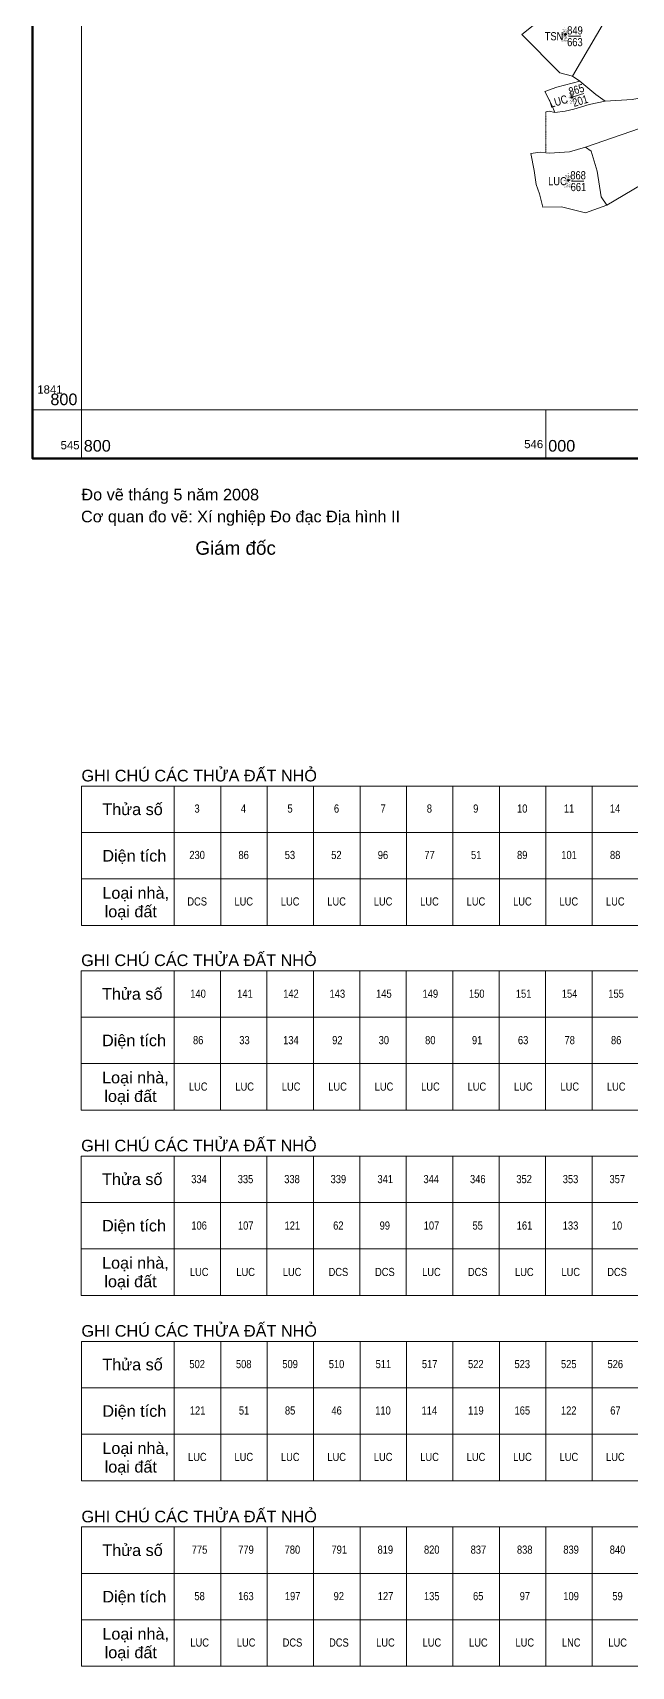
# Model space of a CAD drawing. Header units: metres. Extents: x 545779 to 547235, y 1841259 to 1843294.
# Drawn here: x 545779 to 546037, y 1841259 to 1841962 of the extents above; entities that cross this region are included whole.
import ezdxf
from ezdxf.enums import TextEntityAlignment as Align

# ---------------------------------------------------------------- set-up
doc = ezdxf.new("R2010")
doc.units = ezdxf.units.M
doc.header["$MEASUREMENT"] = 0
doc.linetypes.add('DGN Style 1', pattern=[0.09648, 0, -0.09648])
for name, color, linetype, lineweight in [('Level 10', 7, 'Continuous', 0), ('Level 11', 7, 'Continuous', 0), ('Level 13', 7, 'Continuous', 0), ('Level 15', 7, 'Continuous', 0), ('Level 24', 7, 'Continuous', 0), ('Level 31', 7, 'Continuous', 0), ('Level 56', 7, 'Continuous', 0), ('Level 59', 7, 'Continuous', 0), ('Level 60', 7, 'Continuous', 0), ('Level 61', 7, 'Continuous', 0)]:
    doc.layers.add(name, color=color, linetype=linetype, lineweight=lineweight)
doc.styles.add('Style-VHarial', font='VHarial.shx')
doc.styles.add('Style-Vnarial', font='Vnarial.shx')
doc.styles.add('Style-vnarialNarrowI', font='vnarialNarrowI.shx')
doc.styles.add('Style-Vntimei', font='Vntimei.shx')

# ---------------------------------------------------------------- blocks, each defined once
blk = doc.blocks.new('123')
at = {"color": 0, "linetype": 'ByBlock', "lineweight": -2, "flags": 128}
blk.add_lwpolyline([(0, -20), (1400, -20), (1400, -80), (0, -80), (0, -20)], close=True, dxfattribs=at)
for points in [[(40, -20), (40, -80)], [(60, -20), (60, -80)], [(80, -20), (80, -80)], [(100, -20), (100, -80)], [(120, -20), (120, -80)], [(140, -20), (140, -80)], [(160, -20), (160, -80)], [(180, -20), (180, -80)], [(200, -20), (200, -80)], [(220, -20), (220, -80)], [(0, -40), (1400, -40)], [(0, -60), (1400, -60)]]:
    blk.add_lwpolyline(points, dxfattribs=at)
at = {"color": 0, "linetype": 'ByBlock', "lineweight": -2, "style": 'Style-VHarial'}
blk.add_text('Ghi chó c¸c thöa ®Êt nhá', height=5, dxfattribs=at).set_placement((0, -18))
at = {"color": 0, "linetype": 'ByBlock', "lineweight": -2, "style": 'Style-Vnarial'}
for s, p in [('Thöa sè', (9, -30)), ('DiÖn tÝch', (9, -50)), ('Lo¹i nhµ,', (9, -66)), ('lo¹i ®Êt', (10, -74))]:
    blk.add_text(s, height=5, dxfattribs=at).set_placement(p, align=Align.MIDDLE_LEFT)
blk = doc.blocks.new('N_THUA_2')
at = {"layer": 'Level 13', "color": 230, "linetype": 'Continuous', "lineweight": 0, "style": 'Style-vnarialNarrowI'}
for s, p in [('3', (0.099781, -0.01001)), ('230', (0.124692, -20.01001)), ('DCS', (0.146523, -40.01001))]:
    blk.add_text(s, height=3.49998, dxfattribs=at).set_placement(p, align=Align.MIDDLE_CENTER)
blk = doc.blocks.new('N_THUA_4')
at = {"layer": 'Level 13', "color": 230, "linetype": 'Continuous', "lineweight": 0, "style": 'Style-vnarialNarrowI'}
for s, p in [('4', (0.087697, -0.01001)), ('86', (0.163927, -20.01001)), ('LUC', (0.194291, -40.01001))]:
    blk.add_text(s, height=3.49998, dxfattribs=at).set_placement(p, align=Align.MIDDLE_CENTER)
blk = doc.blocks.new('N_THUA_6')
at = {"layer": 'Level 13', "color": 230, "linetype": 'Continuous', "lineweight": 0, "style": 'Style-vnarialNarrowI'}
for s, p in [('5', (0.139127, -0.01001)), ('53', (0.094633, -20.01001)), ('LUC', (0.194291, -40.01001))]:
    blk.add_text(s, height=3.49998, dxfattribs=at).set_placement(p, align=Align.MIDDLE_CENTER)
blk = doc.blocks.new('N_THUA_8')
at = {"layer": 'Level 13', "color": 230, "linetype": 'Continuous', "lineweight": 0, "style": 'Style-vnarialNarrowI'}
for s, p in [('6', (0.159075, -0.01001)), ('52', (0.102964, -20.01001)), ('LUC', (0.194291, -40.01001))]:
    blk.add_text(s, height=3.49998, dxfattribs=at).set_placement(p, align=Align.MIDDLE_CENTER)
blk = doc.blocks.new('N_THUA_10')
at = {"layer": 'Level 13', "color": 230, "linetype": 'Continuous', "lineweight": 0, "style": 'Style-vnarialNarrowI'}
for s, p in [('7', (0.22957, -0.01001)), ('96', (0.163927, -20.01001)), ('LUC', (0.194291, -40.01001))]:
    blk.add_text(s, height=3.49998, dxfattribs=at).set_placement(p, align=Align.MIDDLE_CENTER)
blk = doc.blocks.new('N_THUA_12')
at = {"layer": 'Level 13', "color": 230, "linetype": 'Continuous', "lineweight": 0, "style": 'Style-vnarialNarrowI'}
for s, p in [('8', (0.158527, -0.01001)), ('77', (0.234422, -20.01001)), ('LUC', (0.194291, -40.01001))]:
    blk.add_text(s, height=3.49998, dxfattribs=at).set_placement(p, align=Align.MIDDLE_CENTER)
blk = doc.blocks.new('N_THUA_14')
at = {"layer": 'Level 13', "color": 230, "linetype": 'Continuous', "lineweight": 0, "style": 'Style-vnarialNarrowI'}
for s, p in [('9', (0.123586, -0.01001)), ('51', (0.29984, -20.01001)), ('LUC', (0.194291, -40.01001))]:
    blk.add_text(s, height=3.49998, dxfattribs=at).set_placement(p, align=Align.MIDDLE_CENTER)
blk = doc.blocks.new('N_THUA_16')
at = {"layer": 'Level 13', "color": 230, "linetype": 'Continuous', "lineweight": 0, "style": 'Style-vnarialNarrowI'}
for s, p in [('10', (0.11984, -0.01001)), ('89', (0.128438, -20.01001)), ('LUC', (0.194291, -40.01001))]:
    blk.add_text(s, height=3.49998, dxfattribs=at).set_placement(p, align=Align.MIDDLE_CENTER)
blk = doc.blocks.new('N_THUA_18')
at = {"layer": 'Level 13', "color": 230, "linetype": 'Continuous', "lineweight": 0, "style": 'Style-vnarialNarrowI'}
for s, p in [('11', (0.29984, -0.01001)), ('101', (0.294692, -20.01001)), ('LUC', (0.194291, -40.01001))]:
    blk.add_text(s, height=3.49998, dxfattribs=at).set_placement(p, align=Align.MIDDLE_CENTER)
blk = doc.blocks.new('N_THUA_22')
at = {"layer": 'Level 13', "color": 230, "linetype": 'Continuous', "lineweight": 0, "style": 'Style-vnarialNarrowI'}
for s, p in [('14', (0.092549, -0.01001)), ('88', (0.153379, -20.01001)), ('LUC', (0.194291, -40.01001))]:
    blk.add_text(s, height=3.49998, dxfattribs=at).set_placement(p, align=Align.MIDDLE_CENTER)
blk = doc.blocks.new('N_THUA_207')
at = {"layer": 'Level 13', "color": 230, "linetype": 'Continuous', "lineweight": 0, "style": 'Style-vnarialNarrowI'}
for s, p in [('140', (0.134692, -0.01001)), ('86', (0.173927, -20.01001)), ('LUC', (0.204291, -40.01001))]:
    blk.add_text(s, height=3.49998, dxfattribs=at).set_placement(p, align=Align.MIDDLE_CENTER)
blk = doc.blocks.new('N_THUA_209')
at = {"layer": 'Level 13', "color": 230, "linetype": 'Continuous', "lineweight": 0, "style": 'Style-vnarialNarrowI'}
for s, p in [('141', (0.304692, -0.01001)), ('33', (0.104633, -20.01001)), ('LUC', (0.204291, -40.01001))]:
    blk.add_text(s, height=3.49998, dxfattribs=at).set_placement(p, align=Align.MIDDLE_CENTER)
blk = doc.blocks.new('N_THUA_211')
at = {"layer": 'Level 13', "color": 230, "linetype": 'Continuous', "lineweight": 0, "style": 'Style-vnarialNarrowI'}
for s, p in [('142', (0.117816, -0.01001)), ('134', (0.107401, -20.01001)), ('LUC', (0.204291, -40.01001))]:
    blk.add_text(s, height=3.49998, dxfattribs=at).set_placement(p, align=Align.MIDDLE_CENTER)
blk = doc.blocks.new('N_THUA_213')
at = {"layer": 'Level 13', "color": 230, "linetype": 'Continuous', "lineweight": 0, "style": 'Style-vnarialNarrowI'}
for s, p in [('143', (0.109485, -0.01001)), ('92', (0.112964, -20.01001)), ('LUC', (0.204291, -40.01001))]:
    blk.add_text(s, height=3.49998, dxfattribs=at).set_placement(p, align=Align.MIDDLE_CENTER)
blk = doc.blocks.new('N_THUA_216')
at = {"layer": 'Level 13', "color": 230, "linetype": 'Continuous', "lineweight": 0, "style": 'Style-vnarialNarrowI'}
for s, p in [('145', (0.138831, -0.01001)), ('30', (0.12984, -20.01001)), ('LUC', (0.204291, -40.01001))]:
    blk.add_text(s, height=3.49998, dxfattribs=at).set_placement(p, align=Align.MIDDLE_CENTER)
blk = doc.blocks.new('N_THUA_221')
at = {"layer": 'Level 13', "color": 230, "linetype": 'Continuous', "lineweight": 0, "style": 'Style-vnarialNarrowI'}
for s, p in [('149', (0.14329, -0.01001)), ('80', (0.12984, -20.01001)), ('LUC', (0.204291, -40.01001))]:
    blk.add_text(s, height=3.49998, dxfattribs=at).set_placement(p, align=Align.MIDDLE_CENTER)
blk = doc.blocks.new('N_THUA_223')
at = {"layer": 'Level 13', "color": 230, "linetype": 'Continuous', "lineweight": 0, "style": 'Style-vnarialNarrowI'}
for s, p in [('150', (0.134692, -0.01001)), ('91', (0.30984, -20.01001)), ('LUC', (0.204291, -40.01001))]:
    blk.add_text(s, height=3.49998, dxfattribs=at).set_placement(p, align=Align.MIDDLE_CENTER)
blk = doc.blocks.new('N_THUA_225')
at = {"layer": 'Level 13', "color": 230, "linetype": 'Continuous', "lineweight": 0, "style": 'Style-vnarialNarrowI'}
for s, p in [('151', (0.304692, -0.01001)), ('63', (0.104633, -20.01001)), ('LUC', (0.204291, -40.01001))]:
    blk.add_text(s, height=3.49998, dxfattribs=at).set_placement(p, align=Align.MIDDLE_CENTER)
blk = doc.blocks.new('N_THUA_229')
at = {"layer": 'Level 13', "color": 230, "linetype": 'Continuous', "lineweight": 0, "style": 'Style-vnarialNarrowI'}
for s, p in [('154', (0.107401, -0.01001)), ('78', (0.163379, -20.01001)), ('LUC', (0.204291, -40.01001))]:
    blk.add_text(s, height=3.49998, dxfattribs=at).set_placement(p, align=Align.MIDDLE_CENTER)
blk = doc.blocks.new('N_THUA_231')
at = {"layer": 'Level 13', "color": 230, "linetype": 'Continuous', "lineweight": 0, "style": 'Style-vnarialNarrowI'}
for s, p in [('155', (0.138831, -0.01001)), ('86', (0.173927, -20.01001)), ('LUC', (0.204291, -40.01001))]:
    blk.add_text(s, height=3.49998, dxfattribs=at).set_placement(p, align=Align.MIDDLE_CENTER)
blk = doc.blocks.new('N_THUA_464')
at = {"layer": 'Level 13', "color": 230, "linetype": 'Continuous', "lineweight": 0, "style": 'Style-vnarialNarrowI'}
for s, p in [('334', (0.107401, -0.02001)), ('106', (0.168779, -20.02001)), ('LUC', (0.204291, -40.02001))]:
    blk.add_text(s, height=3.49998, dxfattribs=at).set_placement(p, align=Align.MIDDLE_CENTER)
blk = doc.blocks.new('N_THUA_466')
at = {"layer": 'Level 13', "color": 230, "linetype": 'Continuous', "lineweight": 0, "style": 'Style-vnarialNarrowI'}
for s, p in [('335', (0.138831, -0.02001)), ('107', (0.239274, -20.02001)), ('LUC', (0.204291, -40.02001))]:
    blk.add_text(s, height=3.49998, dxfattribs=at).set_placement(p, align=Align.MIDDLE_CENTER)
blk = doc.blocks.new('N_THUA_470')
at = {"layer": 'Level 13', "color": 230, "linetype": 'Continuous', "lineweight": 0, "style": 'Style-vnarialNarrowI'}
for s, p in [('338', (0.168231, -0.02001)), ('121', (0.304692, -20.02001)), ('LUC', (0.204291, -40.02001))]:
    blk.add_text(s, height=3.49998, dxfattribs=at).set_placement(p, align=Align.MIDDLE_CENTER)
blk = doc.blocks.new('N_THUA_472')
at = {"layer": 'Level 13', "color": 230, "linetype": 'Continuous', "lineweight": 0, "style": 'Style-vnarialNarrowI'}
for s, p in [('339', (0.14329, -0.02001)), ('62', (0.112964, -20.02001)), ('DCS', (0.156523, -40.02001))]:
    blk.add_text(s, height=3.49998, dxfattribs=at).set_placement(p, align=Align.MIDDLE_CENTER)
blk = doc.blocks.new('N_THUA_475')
at = {"layer": 'Level 13', "color": 230, "linetype": 'Continuous', "lineweight": 0, "style": 'Style-vnarialNarrowI'}
for s, p in [('341', (0.304692, -0.02001)), ('99', (0.138438, -20.02001)), ('DCS', (0.156523, -40.02001))]:
    blk.add_text(s, height=3.49998, dxfattribs=at).set_placement(p, align=Align.MIDDLE_CENTER)
blk = doc.blocks.new('N_THUA_479')
at = {"layer": 'Level 13', "color": 230, "linetype": 'Continuous', "lineweight": 0, "style": 'Style-vnarialNarrowI'}
for s, p in [('344', (0.107401, -0.02001)), ('107', (0.239274, -20.02001)), ('LUC', (0.204291, -40.02001))]:
    blk.add_text(s, height=3.49998, dxfattribs=at).set_placement(p, align=Align.MIDDLE_CENTER)
blk = doc.blocks.new('N_THUA_482')
at = {"layer": 'Level 13', "color": 230, "linetype": 'Continuous', "lineweight": 0, "style": 'Style-vnarialNarrowI'}
for s, p in [('346', (0.168779, -0.02001)), ('55', (0.143979, -20.02001)), ('DCS', (0.156523, -40.02001))]:
    blk.add_text(s, height=3.49998, dxfattribs=at).set_placement(p, align=Align.MIDDLE_CENTER)
blk = doc.blocks.new('N_THUA_489')
at = {"layer": 'Level 13', "color": 230, "linetype": 'Continuous', "lineweight": 0, "style": 'Style-vnarialNarrowI'}
for s, p in [('352', (0.117816, -0.02001)), ('161', (0.304692, -20.02001)), ('LUC', (0.204291, -40.02001))]:
    blk.add_text(s, height=3.49998, dxfattribs=at).set_placement(p, align=Align.MIDDLE_CENTER)
blk = doc.blocks.new('N_THUA_491')
at = {"layer": 'Level 13', "color": 230, "linetype": 'Continuous', "lineweight": 0, "style": 'Style-vnarialNarrowI'}
for s, p in [('353', (0.109485, -0.02001)), ('133', (0.109485, -20.02001)), ('LUC', (0.204291, -40.02001))]:
    blk.add_text(s, height=3.49998, dxfattribs=at).set_placement(p, align=Align.MIDDLE_CENTER)
blk = doc.blocks.new('N_THUA_496')
at = {"layer": 'Level 13', "color": 230, "linetype": 'Continuous', "lineweight": 0, "style": 'Style-vnarialNarrowI'}
for s, p in [('357', (0.239274, -0.02001)), ('10', (0.12984, -20.02001)), ('DCS', (0.156523, -40.02001))]:
    blk.add_text(s, height=3.49998, dxfattribs=at).set_placement(p, align=Align.MIDDLE_CENTER)
blk = doc.blocks.new('N_THUA_698')
at = {"layer": 'Level 13', "color": 230, "linetype": 'Continuous', "lineweight": 0, "style": 'Style-vnarialNarrowI'}
for s, p in [('502', (0.077816, -0.02001)), ('121', (0.264692, -20.02001)), ('LUC', (0.164291, -40.02001))]:
    blk.add_text(s, height=3.49998, dxfattribs=at).set_placement(p, align=Align.MIDDLE_CENTER)
blk = doc.blocks.new('N_THUA_705')
at = {"layer": 'Level 13', "color": 230, "linetype": 'Continuous', "lineweight": 0, "style": 'Style-vnarialNarrowI'}
for s, p in [('508', (0.128231, -0.02001)), ('51', (0.26984, -20.02001)), ('LUC', (0.164291, -40.02001))]:
    blk.add_text(s, height=3.49998, dxfattribs=at).set_placement(p, align=Align.MIDDLE_CENTER)
blk = doc.blocks.new('N_THUA_707')
at = {"layer": 'Level 13', "color": 230, "linetype": 'Continuous', "lineweight": 0, "style": 'Style-vnarialNarrowI'}
for s, p in [('509', (0.10329, -0.02001)), ('85', (0.103979, -20.02001)), ('LUC', (0.164291, -40.02001))]:
    blk.add_text(s, height=3.49998, dxfattribs=at).set_placement(p, align=Align.MIDDLE_CENTER)
blk = doc.blocks.new('N_THUA_709')
at = {"layer": 'Level 13', "color": 230, "linetype": 'Continuous', "lineweight": 0, "style": 'Style-vnarialNarrowI'}
for s, p in [('510', (0.094692, -0.02001)), ('46', (0.133927, -20.02001)), ('LUC', (0.164291, -40.02001))]:
    blk.add_text(s, height=3.49998, dxfattribs=at).set_placement(p, align=Align.MIDDLE_CENTER)
blk = doc.blocks.new('N_THUA_711')
at = {"layer": 'Level 13', "color": 230, "linetype": 'Continuous', "lineweight": 0, "style": 'Style-vnarialNarrowI'}
for s, p in [('511', (0.264692, -0.02001)), ('110', (0.094692, -20.02001)), ('LUC', (0.164291, -40.02001))]:
    blk.add_text(s, height=3.49998, dxfattribs=at).set_placement(p, align=Align.MIDDLE_CENTER)
blk = doc.blocks.new('N_THUA_716')
at = {"layer": 'Level 13', "color": 230, "linetype": 'Continuous', "lineweight": 0, "style": 'Style-vnarialNarrowI'}
for s, p in [('517', (0.199274, -0.02001)), ('114', (0.067401, -20.02001)), ('LUC', (0.164291, -40.02001))]:
    blk.add_text(s, height=3.49998, dxfattribs=at).set_placement(p, align=Align.MIDDLE_CENTER)
blk = doc.blocks.new('N_THUA_722')
at = {"layer": 'Level 13', "color": 230, "linetype": 'Continuous', "lineweight": 0, "style": 'Style-vnarialNarrowI'}
for s, p in [('522', (0.077816, -0.02001)), ('119', (0.10329, -20.02001)), ('LUC', (0.164291, -40.02001))]:
    blk.add_text(s, height=3.49998, dxfattribs=at).set_placement(p, align=Align.MIDDLE_CENTER)
blk = doc.blocks.new('N_THUA_724')
at = {"layer": 'Level 13', "color": 230, "linetype": 'Continuous', "lineweight": 0, "style": 'Style-vnarialNarrowI'}
for s, p in [('523', (0.069485, -0.02001)), ('165', (0.098831, -20.02001)), ('LUC', (0.164291, -40.02001))]:
    blk.add_text(s, height=3.49998, dxfattribs=at).set_placement(p, align=Align.MIDDLE_CENTER)
blk = doc.blocks.new('N_THUA_727')
at = {"layer": 'Level 13', "color": 230, "linetype": 'Continuous', "lineweight": 0, "style": 'Style-vnarialNarrowI'}
for s, p in [('525', (0.098831, -0.02001)), ('122', (0.077816, -20.02001)), ('LUC', (0.164291, -40.02001))]:
    blk.add_text(s, height=3.49998, dxfattribs=at).set_placement(p, align=Align.MIDDLE_CENTER)
blk = doc.blocks.new('N_THUA_729')
at = {"layer": 'Level 13', "color": 230, "linetype": 'Continuous', "lineweight": 0, "style": 'Style-vnarialNarrowI'}
for s, p in [('526', (0.128779, -0.02001)), ('67', (0.204422, -20.02001)), ('LUC', (0.164291, -40.02001))]:
    blk.add_text(s, height=3.49998, dxfattribs=at).set_placement(p, align=Align.MIDDLE_CENTER)
blk = doc.blocks.new('N_THUA_1016')
at = {"layer": 'Level 13', "color": 230, "linetype": 'Continuous', "lineweight": 0, "style": 'Style-vnarialNarrowI'}
for s, p in [('775', (0.108831, -0.05001)), ('58', (0.133379, -20.05001)), ('LUC', (0.174291, -40.05001))]:
    blk.add_text(s, height=3.49998, dxfattribs=at).set_placement(p, align=Align.MIDDLE_CENTER)
blk = doc.blocks.new('N_THUA_1021')
at = {"layer": 'Level 13', "color": 230, "linetype": 'Continuous', "lineweight": 0, "style": 'Style-vnarialNarrowI'}
for s, p in [('779', (0.11329, -0.05001)), ('163', (0.079485, -20.05001)), ('LUC', (0.174291, -40.05001))]:
    blk.add_text(s, height=3.49998, dxfattribs=at).set_placement(p, align=Align.MIDDLE_CENTER)
blk = doc.blocks.new('N_THUA_1023')
at = {"layer": 'Level 13', "color": 230, "linetype": 'Continuous', "lineweight": 0, "style": 'Style-vnarialNarrowI'}
for s, p in [('780', (0.104692, -0.05001)), ('197', (0.209274, -20.05001)), ('DCS', (0.126523, -40.05001))]:
    blk.add_text(s, height=3.49998, dxfattribs=at).set_placement(p, align=Align.MIDDLE_CENTER)
blk = doc.blocks.new('N_THUA_1030')
at = {"layer": 'Level 13', "color": 230, "linetype": 'Continuous', "lineweight": 0, "style": 'Style-vnarialNarrowI'}
for s, p in [('791', (0.274692, -0.05001)), ('92', (0.082964, -20.05001)), ('DCS', (0.126523, -40.05001))]:
    blk.add_text(s, height=3.49998, dxfattribs=at).set_placement(p, align=Align.MIDDLE_CENTER)
blk = doc.blocks.new('N_THUA_1056')
at = {"layer": 'Level 13', "color": 230, "linetype": 'Continuous', "lineweight": 0, "style": 'Style-vnarialNarrowI'}
for s, p in [('819', (0.11329, -0.05001)), ('127', (0.209274, -20.05001)), ('LUC', (0.174291, -40.05001))]:
    blk.add_text(s, height=3.49998, dxfattribs=at).set_placement(p, align=Align.MIDDLE_CENTER)
blk = doc.blocks.new('N_THUA_1058')
at = {"layer": 'Level 13', "color": 230, "linetype": 'Continuous', "lineweight": 0, "style": 'Style-vnarialNarrowI'}
for s, p in [('820', (0.104692, -0.05001)), ('135', (0.108831, -20.05001)), ('LUC', (0.174291, -40.05001))]:
    blk.add_text(s, height=3.49998, dxfattribs=at).set_placement(p, align=Align.MIDDLE_CENTER)
blk = doc.blocks.new('N_THUA_1076')
at = {"layer": 'Level 13', "color": 230, "linetype": 'Continuous', "lineweight": 0, "style": 'Style-vnarialNarrowI'}
for s, p in [('837', (0.209274, -0.05001)), ('65', (0.113979, -20.05001)), ('LUC', (0.174291, -40.05001))]:
    blk.add_text(s, height=3.49998, dxfattribs=at).set_placement(p, align=Align.MIDDLE_CENTER)
blk = doc.blocks.new('N_THUA_1078')
at = {"layer": 'Level 13', "color": 230, "linetype": 'Continuous', "lineweight": 0, "style": 'Style-vnarialNarrowI'}
for s, p in [('838', (0.138231, -0.05001)), ('97', (0.214422, -20.05001)), ('LUC', (0.174291, -40.05001))]:
    blk.add_text(s, height=3.49998, dxfattribs=at).set_placement(p, align=Align.MIDDLE_CENTER)
blk = doc.blocks.new('N_THUA_1080')
at = {"layer": 'Level 13', "color": 230, "linetype": 'Continuous', "lineweight": 0, "style": 'Style-vnarialNarrowI'}
for s, p in [('839', (0.11329, -0.05001)), ('109', (0.11329, -20.05001)), ('LNC', (0.174291, -40.05001))]:
    blk.add_text(s, height=3.49998, dxfattribs=at).set_placement(p, align=Align.MIDDLE_CENTER)
blk = doc.blocks.new('N_THUA_1082')
at = {"layer": 'Level 13', "color": 230, "linetype": 'Continuous', "lineweight": 0, "style": 'Style-vnarialNarrowI'}
for s, p in [('840', (0.104692, -0.05001)), ('59', (0.108438, -20.05001)), ('LUC', (0.174291, -40.05001))]:
    blk.add_text(s, height=3.49998, dxfattribs=at).set_placement(p, align=Align.MIDDLE_CENTER)
blk = doc.blocks.new('N_THUA_1098')
at = {"layer": 'Level 13', "color": 230, "linetype": 'Continuous', "lineweight": 13, "flags": 128}
blk.add_lwpolyline([(-2.84, 0), (2.48, 0)], dxfattribs=at)
at = {"layer": 'Level 13', "color": 230, "linetype": 'Continuous', "lineweight": 0, "style": 'Style-vnarialNarrowI'}
blk.add_text('TSN ', height=3.49998, dxfattribs=at).set_placement((-3.939324, -0.00001), align=Align.MIDDLE_RIGHT)
blk.add_text('849', height=3.49998, dxfattribs=at).set_placement((-0.03671, 0.78), align=Align.CENTER)
blk.add_text('663', height=3.49998, dxfattribs=at).set_placement((-0.070515, -0.78002), align=Align.TOP_CENTER)
blk = doc.blocks.new('N_THUA_1119')
at = {"layer": 'Level 13', "color": 230, "linetype": 'Continuous', "lineweight": 13, "flags": 128}
blk.add_lwpolyline([(-2.875423, -0.003086), (2.540172, 0.00057)], dxfattribs=at)
at = {"layer": 'Level 13', "color": 230, "linetype": 'Continuous', "lineweight": 0, "style": 'Style-vnarialNarrowI'}
blk.add_text('LUC ', height=3.499973, rotation=359.999999, dxfattribs=at).set_placement((-3.778081, 0.001863), align=Align.MIDDLE_RIGHT)
blk.add_text('865', height=3.499973, rotation=359.999999, dxfattribs=at).set_placement((-0.046767, 0.780097), align=Align.CENTER)
blk.add_text('201', height=3.499973, rotation=359.999999, dxfattribs=at).set_placement((0.135294, -0.779048), align=Align.TOP_CENTER)
blk = doc.blocks.new('N_THUA_1122')
at = {"layer": 'Level 13', "color": 230, "linetype": 'Continuous', "lineweight": 13, "flags": 128}
blk.add_lwpolyline([(-2.87, 0), (2.51, 0)], dxfattribs=at)
at = {"layer": 'Level 13', "color": 230, "linetype": 'Continuous', "lineweight": 0, "style": 'Style-vnarialNarrowI'}
blk.add_text('LUC ', height=3.49998, dxfattribs=at).set_placement((-3.771418, -0.00001), align=Align.MIDDLE_RIGHT)
blk.add_text('868', height=3.49998, dxfattribs=at).set_placement((-0.011769, 0.78), align=Align.CENTER)
blk.add_text('661', height=3.49998, dxfattribs=at).set_placement((0.124692, -0.78002), align=Align.TOP_CENTER)
blk = doc.blocks.new('63')
at = {"layer": 'Level 60', "color": 7, "linetype": 'Continuous', "lineweight": 0, "style": 'Style-Vnarial'}
for s, p in [('§o vÏ th¸ng 5 n¨m 2008', (0, -34.00002)), ('C¬ quan ®o vÏ: XÝ nghiÖp §o ®¹c §Þa h×nh II', (-0.17, -43.45002))]:
    blk.add_text(s, height=4.99998, dxfattribs=at).set_placement(p, align=Align.TOP_LEFT)
blk.add_text(' Gi¸m ®èc', height=5.80002, dxfattribs=at).set_placement((46.81, -62.41))
blk = doc.blocks.new('CENTRD')
at = {"layer": 'Level 11', "linetype": 'Continuous', "lineweight": 0}
h = blk.add_hatch(color=3, dxfattribs=at)
edge = h.paths.add_edge_path()
edge.add_arc((-0.0025, 0), 1.500056, 0, 360)
at = {"layer": 'Level 11', "color": 3, "linetype": 'Continuous', "lineweight": 0}
for p, q in [((-6.200231, 0), (-12.600469, 0)), ((0, 6.200231), (-6.200231, 0)), ((-6.200231, 0), (0, -6.200231)), ((0, 12.600469), (0, 6.200231)), ((6.200231, 0), (0, 6.200231)), ((0, -6.200231), (6.200231, 0)), ((12.400462, 0), (6.200231, 0)), ((0, -6.200231), (0, -12.600469))]:
    blk.add_line(p, q, dxfattribs=at)

msp = doc.modelspace()

# ---------------------------------------------------------------- linework, layer by layer
at = {"layer": 'Level 10', "color": 7, "linetype": 'Continuous', "lineweight": 0, "flags": 128}
for points in [[(546003.9, 1841928.04), (546002.6, 1841931.12), (545999.58, 1841937.06), (546004.69, 1841938.94), (546014.61, 1841941.47)], [(546011.44, 1841943.62), (546014.61, 1841941.47)], [(546025.56, 1841932.83), (546021.56, 1841935.72), (546014.61, 1841941.47)], [(546001.41, 1841928.58), (546000, 1841928.35)], [(546001.41, 1841928.58), (546003.9, 1841928.04)], [(546026.19, 1841888.11), (546023.81, 1841891.69), (546022.09, 1841902.74), (546019.46, 1841911.4), (546017.1, 1841913.02)], [(545993.56, 1841910.36), (545997.6, 1841910.97), (546000, 1841910.65)], [(545998.63, 1841887.22), (545997.21, 1841892.92), (545995.89, 1841896.95), (545994.99, 1841902.98), (545993.56, 1841910.36)], [(546121.7, 1841901.4), (546100.84, 1841895.81), (546066.78, 1841905.59), (546059.65, 1841907.84), (546026.19, 1841888.11)], [(545998.63, 1841887.22), (546006.78, 1841887.43), (546017.03, 1841884.73), (546026.19, 1841888.11)]]:
    msp.add_lwpolyline(points, dxfattribs=at)
at = {"layer": 'Level 24', "color": 2, "linetype": 'DGN Style 1', "lineweight": 0, "flags": 128}
msp.add_lwpolyline([(546000, 1841928.35), (546000, 1841910.65)], dxfattribs=at)
at = {"layer": 'Level 31', "color": 4, "linetype": 'Continuous', "lineweight": 0, "flags": 128}
for points in [[(546130.58, 1841983.45), (546126.49, 1841974.07), (546123.86, 1841961.28), (546122.97, 1841928.54), (546109, 1841921.2), (546089.28, 1841917.89), (546077.63, 1841928.36), (546071.95, 1841933.84), (546053.42, 1841936.6), (546037.12, 1841933.61), (546025.56, 1841932.83)], [(546004.62, 1841973.52), (545989.64, 1841961.55)], [(545989.64, 1841961.55), (546005.98, 1841945.03), (546011.44, 1841943.62)], [(546011.44, 1841943.62), (546025.22, 1841967.16)], [(546025.56, 1841932.83), (546018.61, 1841931.44), (546012.07, 1841929.45), (546008.36, 1841928.59), (546003.9, 1841928.04)], [(546017.1, 1841913.02), (546064, 1841929.3), (546073.16, 1841926.95), (546083.28, 1841915.5), (546089.66, 1841912.63), (546122.96, 1841916.79)], [(546000, 1841910.65), (546001.59, 1841910.44), (546010.18, 1841911), (546017.1, 1841913.02)]]:
    msp.add_lwpolyline(points, dxfattribs=at)
at = {"layer": 'Level 60', "color": 7, "linetype": 'Continuous', "lineweight": 0, "flags": 128}
msp.add_lwpolyline([(545800, 1843200), (547200, 1843200), (547200, 1841800), (545800, 1841800), (545800, 1843200)], close=True, dxfattribs=at)
for points in [[(545800, 1841800), (545779, 1841800)], [(545800, 1841800), (545800, 1841779)], [(546000, 1841800), (546000, 1841779)]]:
    msp.add_lwpolyline(points, dxfattribs=at)
at = {"layer": 'Level 61', "color": 7, "linetype": 'Continuous', "lineweight": 140, "flags": 128}
msp.add_lwpolyline([(545779, 1843221), (547221, 1843221), (547221, 1841779), (545779, 1841779), (545779, 1843221)], close=True, dxfattribs=at)
at = {"layer": 'Level 61', "color": 254, "linetype": 'Continuous', "lineweight": 0, "flags": 128}
for points in [[(545800, 1841638), (547200, 1841638)], [(545800, 1841578), (545800, 1841638)], [(545840, 1841638), (545840, 1841578)], [(545860, 1841638), (545860, 1841578)], [(545880, 1841638), (545880, 1841578)], [(545900, 1841638), (545900, 1841578)], [(545920, 1841638), (545920, 1841578)], [(545940, 1841638), (545940, 1841578)], [(545960, 1841638), (545960, 1841578)], [(545980, 1841638), (545980, 1841578)], [(546000, 1841638), (546000, 1841578)], [(546020, 1841638), (546020, 1841578)], [(545800, 1841618), (547200, 1841618)], [(545800, 1841598), (547200, 1841598)], [(547200, 1841578), (545800, 1841578)]]:
    msp.add_lwpolyline(points, dxfattribs=at)

# ---------------------------------------------------------------- block references
at = {"layer": 'Level 11', "color": 3, "linetype": 'Continuous', "lineweight": 0, "xscale": 0.049998, "yscale": 0.049998, "zscale": 0.049998}
for p in [(546008.35, 1841961.53), (546011.14, 1841934.64), (546009.59, 1841898.81)]:
    msp.add_blockref('CENTRD', p, dxfattribs=at)
at = {"layer": 'Level 13', "color": 230, "linetype": 'Continuous', "lineweight": 0}
for name, p in [('N_THUA_1098', (546012.57, 1841960.84)), ('N_THUA_1122', (546013.89, 1841898.44)), ('N_THUA_2', (545849.69, 1841628.34)), ('N_THUA_4', (545869.69, 1841628.34)), ('N_THUA_6', (545889.69, 1841628.34)), ('N_THUA_8', (545909.69, 1841628.34)), ('N_THUA_10', (545929.69, 1841628.34)), ('N_THUA_12', (545949.69, 1841628.34)), ('N_THUA_14', (545969.69, 1841628.34)), ('N_THUA_16', (545989.69, 1841628.34)), ('N_THUA_18', (546009.69, 1841628.34)), ('N_THUA_22', (546029.69, 1841628.34)), ('N_THUA_207', (545850.1, 1841548.63)), ('N_THUA_209', (545870.1, 1841548.63)), ('N_THUA_211', (545890.1, 1841548.63)), ('N_THUA_213', (545910.1, 1841548.63)), ('N_THUA_216', (545930.1, 1841548.63)), ('N_THUA_221', (545950.1, 1841548.63)), ('N_THUA_223', (545970.1, 1841548.63)), ('N_THUA_225', (545990.1, 1841548.63)), ('N_THUA_229', (546010.1, 1841548.63)), ('N_THUA_231', (546030.1, 1841548.63)), ('N_THUA_464', (545850.51, 1841468.82)), ('N_THUA_466', (545870.51, 1841468.82)), ('N_THUA_470', (545890.51, 1841468.82)), ('N_THUA_472', (545910.51, 1841468.82)), ('N_THUA_475', (545930.51, 1841468.82)), ('N_THUA_479', (545950.51, 1841468.82)), ('N_THUA_482', (545970.51, 1841468.82)), ('N_THUA_489', (545990.51, 1841468.82)), ('N_THUA_491', (546010.51, 1841468.82)), ('N_THUA_496', (546030.51, 1841468.82)), ('N_THUA_698', (545849.76, 1841389.19)), ('N_THUA_705', (545869.76, 1841389.19)), ('N_THUA_707', (545889.76, 1841389.19)), ('N_THUA_709', (545909.76, 1841389.19)), ('N_THUA_711', (545929.76, 1841389.19)), ('N_THUA_716', (545949.76, 1841389.19)), ('N_THUA_722', (545969.76, 1841389.19)), ('N_THUA_724', (545989.76, 1841389.19)), ('N_THUA_727', (546009.76, 1841389.19)), ('N_THUA_729', (546029.76, 1841389.19)), ('N_THUA_1016', (545850.75, 1841309.31)), ('N_THUA_1021', (545870.75, 1841309.31)), ('N_THUA_1023', (545890.75, 1841309.31)), ('N_THUA_1030', (545910.75, 1841309.31)), ('N_THUA_1056', (545930.75, 1841309.31)), ('N_THUA_1058', (545950.75, 1841309.31)), ('N_THUA_1076', (545970.75, 1841309.31)), ('N_THUA_1078', (545990.75, 1841309.31)), ('N_THUA_1080', (546010.75, 1841309.31)), ('N_THUA_1082', (546030.75, 1841309.31))]:
    msp.add_blockref(name, p, dxfattribs=at)
at = {"layer": 'Level 13', "color": 230, "linetype": 'Continuous', "lineweight": 0, "xscale": 1.000002, "yscale": 1.000002, "zscale": 1.000002, "rotation": 16.924028}
msp.add_blockref('N_THUA_1119', (546013.92, 1841935.4), dxfattribs=at)
at = {"layer": 'Level 60', "color": 7, "linetype": 'Continuous', "lineweight": 53}
msp.add_blockref('63', (545800, 1841800), dxfattribs=at)
at = {"layer": 'Level 61', "color": 254, "linetype": 'Continuous', "lineweight": 0}
for p in [(545799.87, 1841578.51), (545799.87, 1841498.73), (545800, 1841418.94), (545800, 1841339.02)]:
    msp.add_blockref('123', p, dxfattribs=at)

# ---------------------------------------------------------------- texts
at = {"layer": 'Level 15', "color": 3, "linetype": 'Continuous', "lineweight": 0, "char_height": 0.3, "attachment_point": 5, "line_spacing_factor": 0.72, "style": 'Style-Vntimei'}
for s, insert in [('849\\PTSN\\PHå V¨n L¹c\\PTh«n Ruéng\\P§ång Ruéng\\P1978\\P197121873\\P21/09/1999\\PC«ng an t∅nh Qu¶ng TrÞ\\PHå ThÞ HÒ\\P1981\\P197121851\\P21/09/1999\\PC«ng an t∅nh Qu¶ng TrÞ\\P22/6\\P02/12/1998\\PC«ng an x· H\xadíng T©n\\P', (546008.35, 1841961.48)), ('865\\PLUC\\PHå V¨n Ta P\xadp\\PTh«n Ruéng\\P§ång Ruéng\\P1958\\P190457122\\P30/06/1987\\PC«ng an t∅nh B×nh TrÞ Thiªn\\PHå ThÞ Phay\\P1965\\P197121855\\P21/09/1999\\PC«ng an t∅nh Qu¶ng TrÞ\\P26/6\\P01/11/1998\\PC«ng an x· H\xadíng T©n\\P', (546011.14, 1841934.59)), ('868\\PLUC\\PHå V¨n T\xadm\\PTh«n Ruéng\\P§ång Ruéng\\P1977\\P197121891\\P21/09/1999\\PC«ng an t∅nh Qu¶ng TrÞ\\PHå ThÞ CÊp\\P1978\\P197121841\\P21/09/1999\\PC«ng an t∅nh Qu¶ng TrÞ\\P14/6\\P02/12/1998\\PC«ng an huyÖn H\xadíng Ho¸\\P', (546009.59, 1841898.76))]:
    msp.add_mtext(s, dxfattribs=dict(at, insert=insert))
at = {"layer": 'Level 56', "color": 7, "linetype": 'Continuous', "lineweight": 0, "style": 'Style-VHarial'}
for s, height, p in [('1841', 3.5, (545781, 1841807)), ('800', 5, (545801, 1841782)), ('000', 5, (546001, 1841782))]:
    msp.add_text(s, height=height, dxfattribs=at).set_placement(p)
for s, height, p in [('800', 5, (545798.28, 1841802)), ('545', 3.5, (545799.19, 1841783)), ('546', 3.5, (545998.82, 1841783.48))]:
    msp.add_text(s, height=height, dxfattribs=at).set_placement(p, align=Align.RIGHT)
at = {"layer": 'Level 59', "color": 7, "linetype": 'Continuous', "lineweight": 0, "style": 'Style-VHarial'}
msp.add_text('Ghi chó c¸c thöa ®Êt nhá', height=5, dxfattribs=at).set_placement((545800, 1841640))
at = {"layer": 'Level 61', "color": 254, "linetype": 'Continuous', "lineweight": 0, "style": 'Style-Vnarial'}
for s, p in [('Thöa sè', (545809, 1841628)), ('DiÖn tÝch', (545809, 1841608)), ('Lo¹i nhµ,', (545809, 1841592)), ('lo¹i ®Êt', (545810, 1841584))]:
    msp.add_text(s, height=5, dxfattribs=at).set_placement(p, align=Align.MIDDLE_LEFT)

doc.saveas('drawing.dxf')
